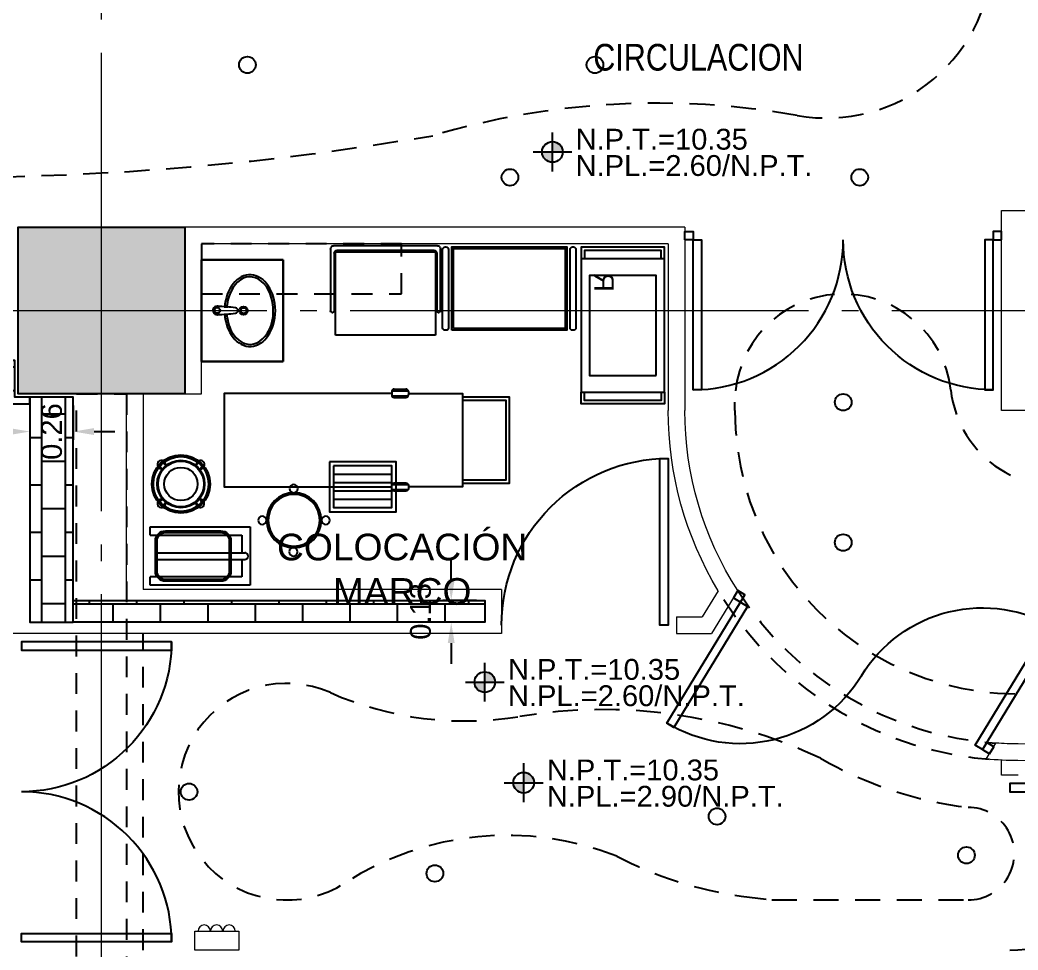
# Model space of a CAD drawing. Header units: metres. Extents: x -22.5 to 67.5, y 0 to 64.7.
# Drawn here: x 28.32 to 34.31, y 37.04 to 42.62 of the extents above; entities that cross this region are included whole.
import ezdxf

# ---------------------------------------------------------------- set-up
doc = ezdxf.new("R2010")
doc.units = ezdxf.units.M
doc.set_wipeout_variables(frame=1)
for name, pattern in [('EJES630', [6.3, 5.5, -0.4, 0, -0.4]), ('XREF PB NEURO-ONCOLOGIA$0$CONJUNTO TLAHUAC$0$HIDDEN2', [0.1875, 0.125, -0.0625]), ('XREF PB NEURO-ONCOLOGIA$0$HIDDE150', [0.24, 0.15, -0.09]), ('XREF PB NEURO-ONCOLOGIA$0$HIDDEN2', [0.1875, 0.125, -0.0625])]:
    doc.linetypes.add(name, pattern=pattern)
for name, color, linetype, lineweight in [('00_1-200 TEXT', 7, 'Continuous', 9), ('EJES', 11, 'EJES630', 0), ('XREF PB NEURO-ONCOLOGIA$0$MUROS DE TABLAROCA', 150, 'Continuous', 13), ('XREF PB NEURO-ONCOLOGIA$0$TEXTO', 8, 'Continuous', 15)]:
    doc.layers.add(name, color=color, linetype=linetype, lineweight=lineweight)
for name, color, linetype in [('NIVELES', 9, 'Continuous'), ('TEXTO', 7, 'Continuous'), ('XREF PB NEURO-ONCOLOGIA$0$-CG-M-WALL', 7, 'Continuous'), ('XREF PB NEURO-ONCOLOGIA$0$CANCELES', 1, 'Continuous'), ('XREF PB NEURO-ONCOLOGIA$0$COLUMNAS', 6, 'Continuous'), ('XREF PB NEURO-ONCOLOGIA$0$CONTRAVENTEOS', 6, 'XREF PB NEURO-ONCOLOGIA$0$HIDDEN2'), ('XREF PB NEURO-ONCOLOGIA$0$COTAS PAÑOS', 8, 'Continuous'), ('XREF PB NEURO-ONCOLOGIA$0$HATCH', 251, 'Continuous'), ('XREF PB NEURO-ONCOLOGIA$0$LAMPARAS 1', 112, 'Continuous'), ('XREF PB NEURO-ONCOLOGIA$0$MOBILIARIO', 161, 'Continuous'), ('XREF PB NEURO-ONCOLOGIA$0$Mobiliario Fijo', 40, 'Continuous'), ('XREF PB NEURO-ONCOLOGIA$0$PLAFONES', 20, 'XREF PB NEURO-ONCOLOGIA$0$HIDDE150'), ('XREF PB NEURO-ONCOLOGIA$0$PROYECCIÓN', 8, 'XREF PB NEURO-ONCOLOGIA$0$CONJUNTO TLAHUAC$0$HIDDEN2'), ('XREF PB NEURO-ONCOLOGIA$0$PUERTAS', 253, 'Continuous'), ('XREF PB NEURO-ONCOLOGIA$0$TABIQUES BLINDADOS', 30, 'Continuous')]:
    doc.layers.add(name, color=color, linetype=linetype)
doc.styles.add('100 LOCALES 25', font='arial.ttf', dxfattribs={"height": 0.25})
doc.styles.add('NIVELES', font='arial.ttf', dxfattribs={"height": 0.25})
doc.styles.add('XREF PB NEURO-ONCOLOGIA$0$COTAS', font='arial.ttf')
doc.styles.add('XREF PB NEURO-ONCOLOGIA$0$NOMBRE NIVELES', font='GOTHIC.TTF')
doc.dimstyles.new('XREF PB NEURO-ONCOLOGIA$0$50 FLECHAS', dxfattribs={"dimscale": 0.5, "dimtxt": 0.25, "dimasz": 0.25, "dimexe": 0.1, "dimexo": 0.1, "dimgap": 0.025, "dimtad": 0, "dimtih": 1, "dimtoh": 1, "dimzin": 1, "dimdsep": 46, "dimtxsty": 'XREF PB NEURO-ONCOLOGIA$0$COTAS', "dimcen": 0.1, "dimclrd": 256, "dimclre": 256, "dimclrt": 7, "dimadec": 0, "dimazin": 1, "dimtfac": 1, "dimtofl": 0, "dimtmove": 2, "dimatfit": 3, "dimfxl": 1, "dimtolj": 1, "dimtzin": 1, "dimlwd": -1, "dimlwe": -1, "dimarcsym": 0})

# ---------------------------------------------------------------- blocks, each defined once
blk = doc.blocks.new('XREF PB NEURO-ONCOLOGIA$0$C-1')
at = {"layer": 'XREF PB NEURO-ONCOLOGIA$0$-CG-M-WALL', "true_color": 0x636466}
h = blk.add_hatch(color=251, dxfattribs=at)
h.dxf.hatch_style = 1
h.paths.add_polyline_path([(-0.5, -0.5), (-0.5, 0.5), (0.5, 0.5), (0.5, -0.5)])
blk.add_lwpolyline([(-0.5, -0.5), (-0.5, 0.5), (0.5, 0.5), (0.5, -0.5)], close=True)
blk = doc.blocks.new('XREF PB NEURO-ONCOLOGIA$0$CUBETA 12 LTS.')
for p, q in [((-0.107193, 0.080763), (-0.122394, 0.096965)), ((-0.085315, 0.10129), (-0.100517, 0.117493)), ((0.093809, 0.101638), (0.109011, 0.116827)), ((0.115013, 0.080416), (0.130215, 0.095605)), ((-0.10653, -0.099559), (-0.122948, -0.114999)), ((0.115057, -0.098956), (0.131518, -0.114375)), ((-0.085233, -0.120713), (-0.101762, -0.136257)), ((0.093885, -0.12023), (0.110437, -0.135735))]:
    blk.add_line(p, q)
for radius in [0.175, 0.165, 0.1425, 0.1375, 0.1]:
    blk.add_circle((0.004027, -0.009632), radius)
for centre, radius, start, end in [((-0.111456, 0.107229), 0.025, 66.1336175, 204.7567324), ((-0.111456, 0.107229), 0.025, 350.0448587, 41.9194125), ((0.1207, 0.107041), 0.025, 139.3440172, 187.5758639), ((0.1207, 0.107041), 0.025, 334.6546961, 115.3453039), ((-0.111456, 0.107229), 0.025, 227.3991673, 276.3060249), ((0.1207, 0.107041), 0.025, 261.31761, 310.6559828), ((-0.112646, -0.126305), 0.025, 154.6546961, 295.3453039), ((-0.110622, -0.123922), 0.024704, 80.4656149, 137.8350516), ((-0.112646, -0.126305), 0.025, 67.5793503, 68.8803824), ((0.120578, -0.126426), 0.025, 244.5962669, 25.2848029), ((0.120578, -0.126426), 0.025, 49.285598, 96.2599623), ((-0.112646, -0.126305), 0.025, 319.3440172, 7.2085921), ((0.120578, -0.126426), 0.025, 170.1748365, 220.5958258)]:
    blk.add_arc(centre, radius, start, end)
blk = doc.blocks.new('XREF PB NEURO-ONCOLOGIA$0$31230244')
for p, q in [((0.025, -0.075), (0.375, -0.075)), ((0.025, -0.125), (0.375, -0.125)), ((0.025, -0.175), (0.375, -0.175)), ((0.025, -0.225), (0.375, -0.225))]:
    blk.add_line(p, q)
for points in [[(0, -0.3), (0, 0), (0.4, 0), (0.4, -0.3)], [(0.025, -0.275), (0.025, -0.025), (0.375, -0.025), (0.375, -0.275)]]:
    blk.add_lwpolyline(points, close=True)
blk = doc.blocks.new('XREF PB NEURO-ONCOLOGIA$0$A$Cf520a948')
at = {"layer": 'XREF PB NEURO-ONCOLOGIA$0$MOBILIARIO', "rotation": 179.9999999911152}
blk.add_blockref('XREF PB NEURO-ONCOLOGIA$0$31230244', (0.2, -0.275), dxfattribs=at)
blk = doc.blocks.new('XREF PB NEURO-ONCOLOGIA$0$MEEXUNIV')
for p, q in [((-0.2962, -1.0062), (-0.2962, -1.1045)), ((-0.2662, -1.0062), (-0.2662, -1.1045)), ((0.2662, -1.0062), (0.2662, -1.1045)), ((0.2912, -1.0053), (0.2712, -1.0053)), ((0.2562, -1.0203), (0.2562, -1.0903)), ((0.3062, -1.0203), (0.3062, -1.0903)), ((0.2912, -1.1053), (0.2712, -1.1053))]:
    blk.add_line(p, q)
for points in [[(0.28, -1.0053), (0.28, 0), (-0.28, 0), (-0.28, -1.0053)], [(0.2962, -1.0062), (0.2962, -1.1045)], [(0.28, -1.1053), (0.28, -1.43), (-0.28, -1.43), (-0.28, -1.1053)], [(0.26, -1.43), (0.26, -1.71), (-0.26, -1.71), (-0.26, -1.43)], [(0.24, -1.43), (0.24, -1.69), (-0.24, -1.69), (-0.24, -1.43)]]:
    blk.add_lwpolyline(points)
blk.add_lwpolyline([(-0.2912, -1.1053, -0.414214), (-0.3062, -1.0903), (-0.3062, -1.0203, -0.414214), (-0.2912, -1.0053), (-0.2712, -1.0053, -0.414214), (-0.2562, -1.0203), (-0.2562, -1.0903, -0.414214), (-0.2712, -1.1053)], format="xyb", close=True)
for centre, start, end in [((0.2712, -1.0203), 90, 180), ((0.2912, -1.0203), 360, 90), ((0.2712, -1.0903), 180, 270), ((0.2912, -1.0903), 270, 360)]:
    blk.add_arc(centre, 0.015, start, end)
blk = doc.blocks.new('XREF PB NEURO-ONCOLOGIA$0$XREF PB NEURO-ONCOLOGIA$0$XR-02$0$LAVABO.NORMATIVO')
for p, q in [((-0.305, -0.49), (-0.305, 0)), ((-0.305, 0), (0.305, 0)), ((0.305, 0), (-0.305, 0)), ((-0.305, 0), (-0.305, -0.49)), ((0.305, -0.49), (0.305, 0)), ((0.305, 0), (0.305, -0.49)), ((0.305, -0.49), (-0.305, -0.49)), ((-0.305, -0.49), (0.305, -0.49))]:
    blk.add_line(p, q)
for centre, radius in [((0.001, -0.0938), 0.0171), ((0, -0.2523), 0.025), ((0, -0.2523), 0.0175)]:
    blk.add_circle(centre, radius)
for centre, radius, start, end in [((0.001, -0.0938), 0.0254, 0, 198.6555), ((0.001, -0.0938), 0.0242, 359.53294, 180.46706), ((0.8216, -0.0871), 0.8447, 180.46706, 187.95688), ((-0.8195, -0.0871), 0.8447, 352.04312, 359.53294), ((0.0011, -0.0938), 0.0254, 341.33754, 0.00356), ((0.001, -0.2018), 0.0162, 187.95688, 352.04312)]:
    blk.add_arc(centre, radius, start, end)
blk.add_ellipse((0, -0.2907), major_axis=(-0.215, 0), ratio=0.709302, start_param=4.791428, end_param=10.916607)
blk.add_open_spline([(-0.0163, -0.1507), (-0.0558, -0.153), (-0.0942, -0.1635), (-0.1837, -0.2123), (-0.2121, -0.2654), (-0.1879, -0.3629), (-0.1336, -0.4082), (0.0089, -0.4403), (0.0926, -0.4256), (0.1966, -0.3523), (0.2151, -0.2979), (0.1733, -0.2026), (0.1106, -0.1621), (0.0301, -0.1518), (0.0232, -0.1511), (0.0163, -0.1507)], degree=3, knots=[4.791428, 4.791428, 4.791428, 4.791428, 5.367357, 5.367357, 6.457084, 6.457084, 7.54681, 7.54681, 8.636537, 8.636537, 9.726264, 9.726264, 10.81599, 10.81599, 10.916607, 10.916607, 10.916607, 10.916607])
blk = doc.blocks.new('XREF PB NEURO-ONCOLOGIA$0$XR-00$0$513.621.1405')
at = {"layer": 'XREF PB NEURO-ONCOLOGIA$0$MOBILIARIO'}
for p, q in [((-0.175, 0), (0.175, 0)), ((-0.175, -0.6), (-0.175, 0)), ((0.175, 0), (0.175, -0.6)), ((-0.125, -0.05), (-0.02, -0.05)), ((-0.125, -0.1268), (-0.125, -0.05)), ((-0.02, -0.5593), (-0.02, -0.0337)), ((0.02, -0.5593), (0.02, -0.0337)), ((0.02, -0.05), (0.125, -0.05)), ((0.125, -0.05), (0.125, -0.1268)), ((-0.125, -0.5461), (-0.125, -0.1395)), ((0.125, -0.1395), (0.125, -0.5461)), ((-0.125, -0.6), (-0.125, -0.5588)), ((0.125, -0.5588), (0.125, -0.6)), ((-0.125, -0.6), (-0.175, -0.6)), ((0.175, -0.6), (0.125, -0.6))]:
    blk.add_line(p, q, dxfattribs=at)
for points in [[(-0.0911, -0.1163), (0.0911, -0.1163, -0.414214), (0.1511, -0.1763), (0.1511, -0.5093, -0.414214), (0.0911, -0.5693), (-0.0911, -0.5693, -0.414214), (-0.1511, -0.5093), (-0.1511, -0.1763, -0.414214)], [(-0.0911, -0.1263), (0.0911, -0.1263, -0.414214), (0.1411, -0.1763), (0.1411, -0.5093, -0.414214), (0.0911, -0.5593), (-0.0911, -0.5593, -0.414214), (-0.1411, -0.5093), (-0.1411, -0.1763, -0.414214)]]:
    blk.add_lwpolyline(points, format="xyb", close=True, dxfattribs=at)
blk.add_arc((0, -0.0337), 0.02, 0, 180, dxfattribs=at)
blk = doc.blocks.new('XREF PB NEURO-ONCOLOGIA$0$CARRO TOJO')
at = {"layer": 'XREF PB NEURO-ONCOLOGIA$0$MOBILIARIO'}
for points in [[(54.9231, 6.5641), (54.8531, 6.5641), (54.8531, 6.0641), (54.9231, 6.0641)], [(54.9231, 6.5441), (54.8731, 6.5441), (54.8731, 6.0841), (54.9231, 6.0841)], [(55.7231, 6.5641), (55.7931, 6.5641), (55.7931, 6.0641), (55.7231, 6.0641)], [(55.7231, 6.5441), (55.7731, 6.5441), (55.7731, 6.0841), (55.7231, 6.0841)]]:
    blk.add_lwpolyline(points, dxfattribs=at)
for points in [[(54.9231, 6.5641), (55.7231, 6.5641), (55.7231, 6.0641), (54.9231, 6.0641)], [(55.0231, 6.5141), (55.6231, 6.5141), (55.6231, 6.1141), (55.0231, 6.1141)]]:
    blk.add_lwpolyline(points, close=True, dxfattribs=at)
at = {"layer": 'XREF PB NEURO-ONCOLOGIA$0$TEXTO', "color": 8, "insert": (55.5258, 6.2595), "char_height": 0.11788, "attachment_point": 1, "style": 'XREF PB NEURO-ONCOLOGIA$0$NOMBRE NIVELES'}
blk.add_mtext_dynamic_manual_height_columns('{\\T1.5;R}', width=0.117883, gutter_width=0, heights=[0.1083], dxfattribs=at)
blk = doc.blocks.new('XREF PB NEURO-ONCOLOGIA$0$BANCO GIRATORIO')
for centre, radius in [((0.164536, 0.190619), 0.025), ((0.164536, 0.190619), 0.025), ((0.164536, 0.190619), 0.025), ((0.165, 0), 0.165), ((0.165, 0), 0.155), ((-0.024589, -0.003209), 0.025), ((0.354795, -0.002053), 0.025), ((0.164536, -0.190619), 0.025)]:
    blk.add_circle(centre, radius)
blk = doc.blocks.new('XREF PB NEURO-ONCOLOGIA$0$CARRO P_CURACIONES')
at = {"flags": 128}
for points in [[(-0.365, -0.015, 0.19888881), (-0.369393, -0.004393, 0.19887677), (-0.38, 0), (-0.385, 0, 0.19888881), (-0.395607, -0.004393, 0.19887677), (-0.4, -0.015), (-0.4, -0.485, 0.19888881), (-0.395607, -0.495607, 0.19887677), (-0.385, -0.5), (-0.38, -0.5, 0.19888881), (-0.369393, -0.495607, 0.19887677), (-0.365, -0.485)], [(0.365, -0.485, 0.19888881), (0.369393, -0.495607, 0.19887677), (0.38, -0.5), (0.385, -0.5, 0.19888881), (0.395607, -0.495607, 0.19887677), (0.4, -0.485), (0.4, -0.015, 0.19888881), (0.395607, -0.004393, 0.19887677), (0.385, 0), (0.38, 0, 0.19888881), (0.369393, -0.004393, 0.19887677), (0.365, -0.015)]]:
    blk.add_lwpolyline(points, format="xyb", close=True, dxfattribs=at)
for points in [[(0.345, -0.5), (0.345, 0), (-0.345, 0), (-0.345, -0.5)], [(0.335, -0.49), (0.335, -0.01), (-0.335, -0.01), (-0.335, -0.49)]]:
    blk.add_lwpolyline(points, close=True, dxfattribs=at)
blk = doc.blocks.new('XREF PB NEURO-ONCOLOGIA$0$MESA PASTEUR')
for p, q in [((-0.33, 0.0155), (-0.33, 0.0162)), ((-0.33, -0.3535), (-0.33, 0.0155)), ((-0.325, 0.0301), (-0.3245, 0.0308)), ((-0.3129, 0.0362), (0.3129, 0.0362)), ((-0.3017, 0.0032), (-0.3022, 0.0026)), ((0.3, 0), (-0.3, 0)), ((-0.3, 0), (-0.3, -0.5)), ((0.2902, 0.0086), (-0.2902, 0.0086)), ((0.3, -0.5), (0.3, 0)), ((0.3022, 0.0026), (0.3017, 0.0032)), ((0.3245, 0.0308), (0.325, 0.0301)), ((0.33, 0.0162), (0.33, 0.0155)), ((0.33, 0.0155), (0.33, -0.3535)), ((-0.3072, -0.0114), (-0.3072, -0.0121)), ((-0.3072, -0.0121), (-0.3072, -0.3535)), ((0.3072, -0.0121), (0.3072, -0.0114)), ((0.3072, -0.3535), (0.3072, -0.0121)), ((-0.33, -0.3538), (-0.33, -0.3535)), ((-0.3072, -0.3535), (-0.3072, -0.3538)), ((0.3072, -0.3538), (0.3072, -0.3535)), ((0.33, -0.3535), (0.33, -0.3538)), ((-0.3273, -0.3611), (-0.3275, -0.3608)), ((-0.3158, -0.3638), (-0.3215, -0.3638)), ((-0.3097, -0.3608), (-0.31, -0.3611)), ((0.31, -0.3611), (0.3097, -0.3608)), ((0.3215, -0.3638), (0.3158, -0.3638)), ((0.3275, -0.3608), (0.3273, -0.3611)), ((-0.3, -0.5), (0.3, -0.5))]:
    blk.add_line(p, q)
for centre, radius, start, end in [((-0.3081, 0.0162), 0.0219, 140.48377, 180), ((-0.3129, 0.0212), 0.015, 90, 140.47097), ((-0.2854, -0.0114), 0.0219, 140.48377, 180), ((-0.2902, -0.0064), 0.015, 90, 140.47097), ((0.2902, -0.0064), 0.015, 39.52903, 90), ((0.2854, -0.0114), 0.0219, 0, 39.51623), ((0.3129, 0.0212), 0.015, 39.52903, 90), ((0.3081, 0.0162), 0.0219, 0, 39.51623), ((-0.3191, -0.3538), 0.0109, 180, 219.53544), ((-0.3182, -0.3538), 0.0109, 320.46456, 0), ((0.3182, -0.3538), 0.0109, 180, 219.53544), ((0.3191, -0.3538), 0.0109, 320.46456, 0), ((-0.3215, -0.3563), 0.0075, 219.50983, 270), ((-0.3158, -0.3563), 0.0075, 270, 320.49017), ((0.3158, -0.3563), 0.0075, 219.50983, 270), ((0.3215, -0.3563), 0.0075, 270, 320.49017)]:
    blk.add_arc(centre, radius, start, end)
blk = doc.blocks.new('XREF PB NEURO-ONCOLOGIA$0$A$C2dd17acc')
at = {"lineweight": 20}
blk.add_lwpolyline([(0, -0.1315), (0, 0.1315), (0.1127, 0.1315), (0.1127, -0.1315)], close=True, dxfattribs=at)
blk.add_lwpolyline([(0.1133, -0.0361, 0.999993), (0.1133, 0.0381, 0.999993), (0.1133, 0.1122)], format="xyb", dxfattribs=at)
blk.add_arc((0.1133, -0.0741), 0.0371, 270.00038, 89.99962, dxfattribs=at)
blk = doc.blocks.new('*D887')
at = {"layer": 'XREF PB NEURO-ONCOLOGIA$0$COTAS PAÑOS', "transparency": 16777216}
for p, q in [((6.6761, 17.0112), (6.6761, 17.1362)), ((6.8317, 16.8862), (6.6261, 16.8862)), ((6.8317, 16.6262), (6.6261, 16.6262)), ((6.6761, 16.5012), (6.6761, 16.3762))]:
    blk.add_line(p, q, dxfattribs=at)
for points in [[(6.6552, 17.0112), (6.6969, 17.0112), (6.6761, 16.8862)], [(6.6552, 16.5012), (6.6969, 16.5012), (6.6761, 16.6262)]]:
    blk.add_solid(points, dxfattribs=at)
at = {"layer": 'XREF PB NEURO-ONCOLOGIA$0$COTAS PAÑOS', "color": 7, "transparency": 16777216, "insert": (6.6761, 16.7562), "char_height": 0.125, "attachment_point": 5, "style": 'XREF PB NEURO-ONCOLOGIA$0$COTAS'}
blk.add_mtext('\\A1;0.26', dxfattribs=at)
blk = doc.blocks.new('*D890')
at = {"layer": 'XREF PB NEURO-ONCOLOGIA$0$COTAS PAÑOS', "transparency": 16777216}
for p, q in [((5.5316, 14.2055), (5.5316, 14.4078)), ((5.6616, 14.2055), (5.6616, 14.4078)), ((5.4066, 14.3578), (5.2816, 14.3578)), ((5.7866, 14.3578), (5.9116, 14.3578))]:
    blk.add_line(p, q, dxfattribs=at)
for points in [[(5.4066, 14.3786), (5.4066, 14.337), (5.5316, 14.3578)], [(5.7866, 14.3786), (5.7866, 14.337), (5.6616, 14.3578)]]:
    blk.add_solid(points, dxfattribs=at)
at = {"layer": 'XREF PB NEURO-ONCOLOGIA$0$COTAS PAÑOS', "color": 7, "transparency": 16777216, "insert": (5.5966, 14.5418), "char_height": 0.125, "attachment_point": 5, "style": 'XREF PB NEURO-ONCOLOGIA$0$COTAS'}
blk.add_mtext('\\A1;0.13', dxfattribs=at)
blk = doc.blocks.new('NPT')
h = blk.add_hatch(color=256)
h.paths.add_polyline_path([(0, 0.124), (0, 0), (0.124, 0, 0.414214)])
h.paths.add_polyline_path([(0, 0), (-0.124, 0, 0.414214), (0, -0.124)])
for p, q in [((0, -0.233), (0, 0.233)), ((-0.233, 0), (0.233, 0))]:
    blk.add_line(p, q)
blk.add_circle((0, 0), 0.124)
at = {"style": 'NIVELES'}
for p in [(0.278, 0.028), (0.278, -0.288)]:
    blk.add_attdef('NIVEL', p, '', height=0.25, dxfattribs=at)
blk = doc.blocks.new('XREF PB NEURO-ONCOLOGIA')
at = {"layer": 'XREF PB NEURO-ONCOLOGIA$0$HATCH'}
h = blk.add_hatch(dxfattribs=at)
h.set_pattern_fill('AR-B816', color=256, scale=0.0007, angle=90)
h.paths.add_polyline_path([(7.1017, 23.2562), (6.8417, 23.2562), (6.8417, 16.8862), (6.8817, 16.8862), (6.8817, 16.9762), (7.1017, 16.9762)])
h = blk.add_hatch(dxfattribs=at)
h.set_pattern_fill('AR-B816', color=256, scale=0.0007)
h.paths.add_polyline_path([(1.0717, 16.8862), (3.4646, 16.8862), (3.4646, 16.7562), (1.0717, 16.7562)])
h.paths.add_polyline_path([(6.8817, 16.8862), (5.5316, 16.8862), (5.5316, 16.6262), (6.8817, 16.6262)])
h = blk.add_hatch(dxfattribs=at)
h.set_pattern_fill('AR-B816', color=256, scale=0.0007, angle=90)
h.paths.add_polyline_path([(5.6616, 16.6262), (5.6616, 14.1555), (5.5316, 14.1555), (5.5316, 16.6262)])
at = {"layer": 'XREF PB NEURO-ONCOLOGIA$0$CANCELES', "elevation": 0}
for points in [[(5.2105, 11.8962, -0.414214), (4.927, 13.0644), (5.6528, 12.622), (5.6268, 12.5793), (4.901, 13.0217), (4.927, 13.0644)], [(6.9267, 12.9055), (7.8267, 12.9055), (7.8267, 12.8555), (6.9267, 12.8555), (6.9267, 12.9055, 0.414214), (7.8267, 12.0055)], [(6.9267, 11.1055), (7.8267, 11.1055), (7.8267, 11.1555), (6.9267, 11.1555), (6.9267, 11.1055, -0.414214), (7.8267, 12.0055)], [(5.2105, 11.8962, -0.414214), (5.4939, 10.728), (4.7681, 11.1704), (4.7941, 11.2131), (5.52, 10.7707), (5.4939, 10.728)]]:
    blk.add_lwpolyline(points, format="xyb", dxfattribs=at)
for points in [[(7.8267, 12.9555), (7.8767, 12.9555), (7.8767, 12.9055), (7.8267, 12.9055)], [(5.6528, 12.622), (5.6955, 12.596), (5.7216, 12.6387), (5.6789, 12.6647)], [(4.7421, 11.1277), (4.7848, 11.1017), (4.8108, 11.1444), (4.7681, 11.1704)], [(7.8267, 11.0555), (7.8767, 11.0555), (7.8767, 11.1055), (7.8267, 11.1055)]]:
    blk.add_lwpolyline(points, close=True, dxfattribs=at)
at = {"layer": 'XREF PB NEURO-ONCOLOGIA$0$CONTRAVENTEOS', "elevation": 0}
blk.add_lwpolyline([(1.0517, 16.6062), (6.9017, 16.6062), (6.9017, 16.3062), (1.0517, 16.3062)], close=True, dxfattribs=at)
at = {"layer": 'XREF PB NEURO-ONCOLOGIA$0$LAMPARAS 1'}
for centre in [(4.5146, 15.9312, 0), (8.8767, 15.5812), (4.0246, 14.4562), (8.2017, 14.0055), (8.8767, 13.4951), (4.3668, 12.7623), (6.0102, 12.0055), (6.8517, 12.0055), (8.2017, 11.9061), (4.1334, 11.2658)]:
    blk.add_circle(centre, 0.05, dxfattribs=at)
at = {"layer": 'XREF PB NEURO-ONCOLOGIA$0$MUROS DE TABLAROCA'}
for p, q in [((5.4646, 14.0555), (5.4646, 16.9862)), ((5.7286, 14.0555), (5.7286, 16.2062)), ((7.9017, 12.9555), (7.9017, 15.9562)), ((7.8017, 13.0555), (7.8017, 15.8562)), ((5.7286, 14.0555), (5.4646, 14.0555)), ((5.5646, 13.0055), (5.4646, 13.0055)), ((5.4646, 13.0055), (5.4646, 12.7953, 0)), ((5.5646, 13.0055), (5.5646, 12.8515, 0)), ((7.8017, 13.0555), (6.8017, 13.0555)), ((7.9017, 12.9555), (6.8017, 12.9555)), ((5.7211, 12.7561, 0), (5.5646, 12.8515, 0)), ((5.7216, 12.6387, 0), (5.4646, 12.7953, 0)), ((4.7104, 11.147, 0), (4.8061, 11.0887, 0)), ((4.6146, 10.9562), (4.6146, 11.0562)), ((4.6146, 11.0562), (4.7041, 11.0562))]:
    blk.add_line(p, q, dxfattribs=at)
at = {"layer": 'XREF PB NEURO-ONCOLOGIA$0$MUROS DE TABLAROCA', "color": 5}
blk.add_line((7.9017, 14.9555), (7.9017, 16.1755), dxfattribs=at)
at = {"layer": 'XREF PB NEURO-ONCOLOGIA$0$MUROS DE TABLAROCA'}
for points in [[(5.6616, 16.3062), (6.9017, 16.3062), (6.9017, 16.2062), (5.7286, 16.2062)], [(7.4517, 7.9132), (7.4517, 9.8562), (6.8017, 9.8562), (6.8017, 11.0555), (8.0017, 11.0555), (8.0017, 9.8562)]]:
    blk.add_lwpolyline(points, dxfattribs=at)
for points in [[(5.7211, 12.7561, -0.135955), (6.8017, 13.0555)], [(5.7216, 12.6387, -0.143604), (6.8017, 12.9555)], [(5.0116, 7.0712, 0.066614), (4.9119, 8.4674, -0.056561), (4.7017, 10.9569, -0.022663), (4.7104, 11.147)], [(5.1047, 6.9712, 0.070992), (5.0099, 8.4874, -0.056585), (4.8017, 10.9555, -0.016665), (4.8061, 11.0887, -0.012506)]]:
    blk.add_lwpolyline(points, format="xyb", dxfattribs=at)
at = {"layer": 'XREF PB NEURO-ONCOLOGIA$0$PLAFONES'}
for points in [[(8.4517, 14.4688, -0.116401), (8.573, 12.2816, 0.466861), (9.5574, 11.1062), (11.5351, 11.1062)], [(4.1283, 13.3637, 0.084959), (3.8873, 12.6169), (3.8651, 12.4333), (3.8651, 11.2562)], [(6.5017, 4.0562, -0.668179), (5.4774, 3.6319, 0.265508), (3.9759, 3.6319, -1.496606), (3.5517, 4.6562), (4.0517, 4.6562, 0.198903), (4.7941, 4.9637, 0.256673), (5.3195, 10.1228, -0.573437), (6.8017, 12.6555), (6.8517, 12.6555, -0.945161), (6.9248, 11.3596, 0.475841), (6.3806, 10.5102, -0.173994), (6.338, 8.8754, 0.527428), (7.2701, 7.5132), (7.8515, 7.5132), (7.8515, 5.7131), (7.5517, 5.7131, 0.414214), (6.5017, 4.6631), (6.5017, 4.0597)]]:
    blk.add_lwpolyline(points, format="xyb", dxfattribs=at)
for centre, radius, start, end in [((25.3452, 17.3858), 17.1435, 170.20314, 189.79667), ((4.5146, 15.3452), 0.65, 336.18769, 212.70036), ((6.939, 14.2753), 2, 156.18769, 189.45489), ((2.4529, 14.0216), 1.8, 338.56157, 32.70036), ((1.9548, 13.4453), 3.0528, 334.71436, 9.45489), ((6.7604, 10.9692), 2.3573, 150.1834, 173.00774), ((4.1429, 11.2562), 0.2777, 179.99917, 0)]:
    blk.add_arc(centre, radius, start, end, dxfattribs=at)
at = {"layer": 'XREF PB NEURO-ONCOLOGIA$0$PROYECCIÓN'}
blk.add_line((3.5646, 16.2062, 0), (5.4646, 16.2062, 0), dxfattribs=at)
for radius in [2.0996, 2]:
    blk.add_arc((6.8017, 10.9555), radius, 122.68804, 176.18097, dxfattribs=at)
at = {"layer": 'XREF PB NEURO-ONCOLOGIA$0$PUERTAS', "elevation": 0}
for points in [[(3.6146, 16.0362), (3.6146, 16.9362), (3.6646, 16.9362), (3.6646, 16.0362), (3.6146, 16.0362, 0.414214), (4.5146, 16.9362)], [(5.4146, 16.0362), (5.4146, 16.9362), (5.3646, 16.9362), (5.3646, 16.0362), (5.4146, 16.0362, -0.414214), (4.5146, 16.9362)], [(3.5646, 11.0062, 0.414214), (4.5646, 10.0062), (4.5646, 11.0062), (4.5146, 11.0062), (4.5146, 10.0062), (4.5646, 10.0062)]]:
    blk.add_lwpolyline(points, format="xyb", dxfattribs=at)
at = {"layer": 'XREF PB NEURO-ONCOLOGIA$0$PUERTAS'}
blk.add_lwpolyline([(5.5146, 14.0555, -0.414214), (6.5146, 13.0555), (5.5146, 13.0555), (5.5146, 13.1055), (6.5146, 13.1055), (6.5146, 13.0555)], format="xyb", dxfattribs=at)
at = {"layer": 'XREF PB NEURO-ONCOLOGIA$0$TABIQUES BLINDADOS'}
for points in [[(7.1017, 23.2562), (6.8417, 23.2562), (6.8417, 16.8862), (6.8817, 16.8862), (6.8817, 16.9762), (7.1017, 16.9762)], [(6.8817, 16.8862), (5.5316, 16.8862), (5.5316, 16.6262), (6.8817, 16.6262)], [(5.6616, 16.6262), (5.6616, 14.1555), (5.5316, 14.1555), (5.5316, 16.6262)]]:
    blk.add_lwpolyline(points, close=True, dxfattribs=at)
at = {"xscale": -1, "rotation": 180}
blk.add_blockref('XREF PB NEURO-ONCOLOGIA$0$CARRO TOJO', (-48.0103, 19.6415), dxfattribs=at)
at = {"layer": 'XREF PB NEURO-ONCOLOGIA$0$COLUMNAS'}
blk.add_blockref('XREF PB NEURO-ONCOLOGIA$0$C-1', (7.4017, 16.4562, 0), dxfattribs=at)
at = {"layer": 'XREF PB NEURO-ONCOLOGIA$0$MOBILIARIO', "lineweight": 0, "rotation": 180.0000034084825}
blk.add_blockref('XREF PB NEURO-ONCOLOGIA$0$XR-00$0$513.621.1405', (5.929, 15.5638), dxfattribs=at)
at = {"layer": 'XREF PB NEURO-ONCOLOGIA$0$MOBILIARIO', "rotation": 90.00000000000001}
blk.add_blockref('XREF PB NEURO-ONCOLOGIA$0$CUBETA 12 LTS.', (6.3517, 15.9761), dxfattribs=at)
at = {"layer": 'XREF PB NEURO-ONCOLOGIA$0$MOBILIARIO'}
blk.add_blockref('XREF PB NEURO-ONCOLOGIA$0$MEEXUNIV', (6.6246, 15.7203), dxfattribs=at)
at = {"layer": 'XREF PB NEURO-ONCOLOGIA$0$MOBILIARIO', "xscale": -1}
for name, p, rotation in [('XREF PB NEURO-ONCOLOGIA$0$BANCO GIRATORIO', (5.9788, 15.3015), 180), ('XREF PB NEURO-ONCOLOGIA$0$A$Cf520a948', (6.4696, 14.8891), 270)]:
    blk.add_blockref(name, p, dxfattribs=dict(at, rotation=rotation))
at = {"layer": 'XREF PB NEURO-ONCOLOGIA$0$MOBILIARIO', "lineweight": 0, "xscale": -1, "rotation": 270}
for name, p in [('XREF PB NEURO-ONCOLOGIA$0$MESA PASTEUR', (7.7552, 14.7522)), ('XREF PB NEURO-ONCOLOGIA$0$CARRO P_CURACIONES', (7.784, 14.0096))]:
    blk.add_blockref(name, p, dxfattribs=at)
at = {"layer": 'XREF PB NEURO-ONCOLOGIA$0$Mobiliario Fijo'}
for name, p in [('XREF PB NEURO-ONCOLOGIA$0$A$C2dd17acc', (3.5646, 15.7649, 0)), ('XREF PB NEURO-ONCOLOGIA$0$XREF PB NEURO-ONCOLOGIA$0$XR-02$0$LAVABO.NORMATIVO', (7.4017, 15.8562))]:
    blk.add_blockref(name, p, dxfattribs=at)
at = {"layer": 'XREF PB NEURO-ONCOLOGIA$0$COTAS PAÑOS'}
dim = blk.add_linear_dim(base=(6.6761, 16.8862), p1=(6.8817, 16.6262), p2=(6.8817, 16.8862), angle=90, dimstyle='XREF PB NEURO-ONCOLOGIA$0$50 FLECHAS', dxfattribs=at)
dim.commit()
dim.dimension.update_dxf_attribs({"geometry": '*D887', "text_midpoint": (6.6761, 16.7562)})
dim = blk.add_linear_dim(base=(5.6616, 14.3578), p1=(5.5316, 14.1555), p2=(5.6616, 14.1555), dimstyle='XREF PB NEURO-ONCOLOGIA$0$50 FLECHAS', dxfattribs=at)
dim.commit()
dim.dimension.update_dxf_attribs({"geometry": '*D890', "text_midpoint": (5.5966, 14.5418)})
at = {"layer": 'XREF PB NEURO-ONCOLOGIA$0$MUROS DE TABLAROCA'}
blk.add_lwpolyline([(7.8017, 15.9562), (6.9017, 15.9562), (6.9017, 15.8562), (7.8017, 15.8562)], dxfattribs=at)
at = {"layer": 'XREF PB NEURO-ONCOLOGIA$0$PROYECCIÓN'}
blk.add_lwpolyline([(7.5017, 15.8562), (7.5017, 14.6562), (7.8017, 14.6562), (7.8017, 15.8562)], close=True, dxfattribs=at)

msp = doc.modelspace()

# ---------------------------------------------------------------- block references
at = {"rotation": 90}
msp.add_blockref('XREF PB NEURO-ONCOLOGIA', (45.2634, 33.4734), dxfattribs=at)

# ---------------------------------------------------------------- next in the draw order: linework, layer by layer
at = {"layer": 'EJES', "ltscale": 0.5}
for p, q in [((28.8073, 33.1726), (28.8073, 58.5501, 0)), ((-5.4508, 40.8751, 0), (53.0124, 40.8751, 0))]:
    msp.add_line(p, q, dxfattribs=at)

# ---------------------------------------------------------------- next in the draw order: block references
at = {"layer": 'NIVELES'}
ref = msp.add_blockref('NPT', (31.513, 41.8274), dxfattribs=dict(at, xscale=0.5, yscale=0.5, zscale=0.5))
ref.add_attrib('NIVEL', 'N.P.T.=10.35', (31.6519, 41.8414), dxfattribs={"layer": '0', "height": 0.125, "style": 'NIVELES'})
ref.add_attrib('NIVEL', 'N.PL.=2.60/N.P.T.', (31.6519, 41.6835), dxfattribs={"layer": '0', "height": 0.125, "style": 'NIVELES'})
ref = msp.add_blockref('NPT', (31.107, 38.6457), dxfattribs=dict(at, xscale=0.5, yscale=0.5, zscale=0.5))
ref.add_attrib('NIVEL', 'N.P.T.=10.35', (31.2459, 38.6596), dxfattribs={"layer": '0', "height": 0.125, "style": 'NIVELES'})
ref.add_attrib('NIVEL', 'N.PL.=2.60/N.P.T.', (31.2459, 38.5017), dxfattribs={"layer": '0', "height": 0.125, "style": 'NIVELES'})
ref = msp.add_blockref('NPT', (31.3404, 38.0423), dxfattribs=dict(at, xscale=0.5, yscale=0.5, zscale=0.5))
ref.add_attrib('NIVEL', 'N.P.T.=10.35', (31.4793, 38.0562), dxfattribs={"layer": '0', "height": 0.125, "style": 'NIVELES'})
ref.add_attrib('NIVEL', 'N.PL.=2.90/N.P.T.', (31.4793, 37.8983), dxfattribs={"layer": '0', "height": 0.125, "style": 'NIVELES'})

# ---------------------------------------------------------------- next in the draw order: texts
at = {"layer": '00_1-200 TEXT', "color": 0, "insert": (32.3892, 42.4758), "char_height": 0.16, "width": 2.423893, "attachment_point": 2, "style": '100 LOCALES 25'}
msp.add_mtext('{\\fArial Narrow|b0|i0|c0|p34;CIRCULACION}', dxfattribs=at)
at = {"layer": 'TEXTO', "insert": (29.3342, 39.5365), "char_height": 0.16, "width": 2.553465, "attachment_point": 1, "style": '100 LOCALES 25'}
msp.add_mtext('\\pxqc;COLOCACIÓN \\PMARCO', dxfattribs=at)

doc.saveas('drawing.dxf')
